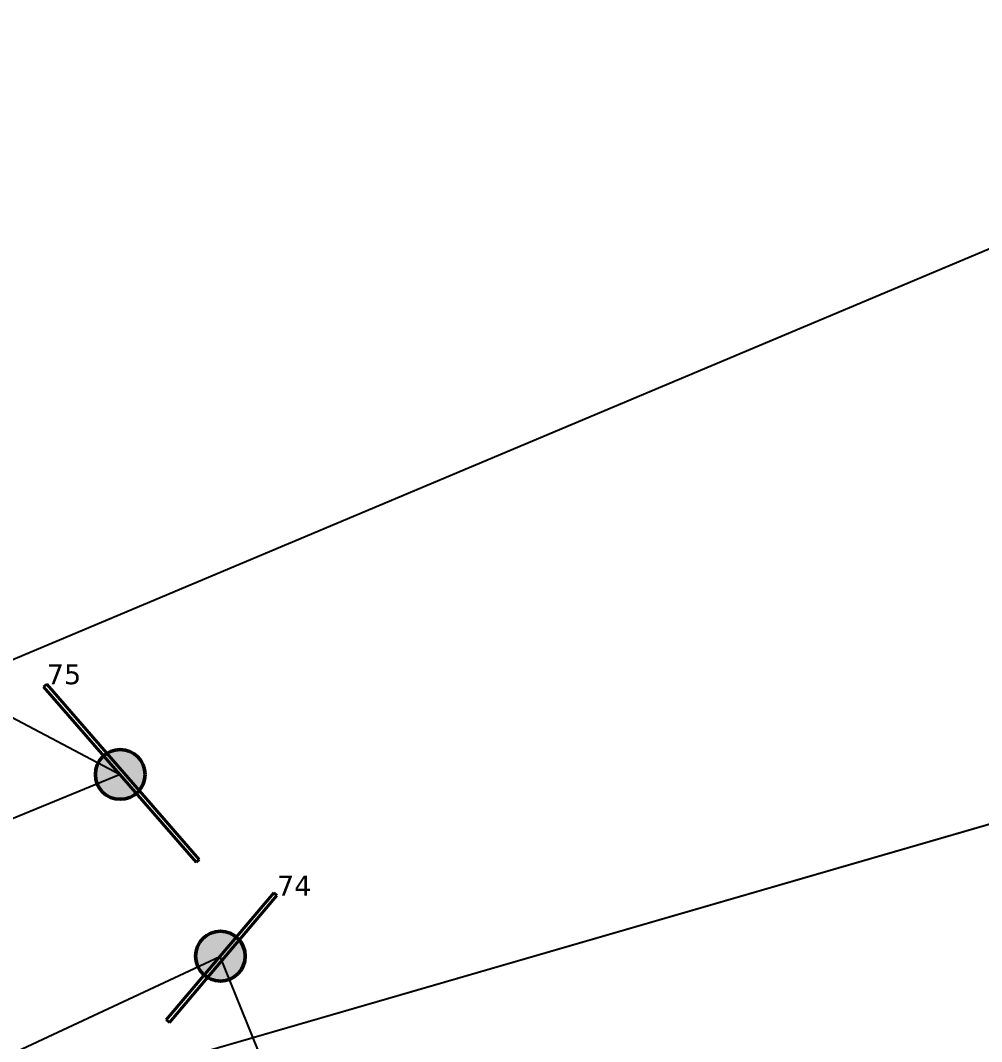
# Model space of a CAD drawing. Header units: millimetres. Extents: x -243740 to 150609, y -473655 to -165121.
# Drawn here: x 41492 to 50245, y -362383 to -353088 of the extents above; entities that cross this region are included whole.
import ezdxf

# ---------------------------------------------------------------- set-up
doc = ezdxf.new("R2010")
doc.units = ezdxf.units.MM
doc.linetypes.add('Штрих', pattern=[6.35, 3.175, -3.175])
for name, color, linetype in [('_Гр.ЩД-1C.10.4.I6.7', 6, 'Continuous'), ('_Гр.ЩД-1C.10.4.I6.8', 6, 'Continuous'), ('_Гр.ЩД-1C.10.4.I7.4', 6, 'Continuous'), ('_Гр.ЩД-1C.10.4.I7.7', 6, 'Continuous'), ('Вставка', 252, 'Continuous')]:
    doc.layers.add(name, color=color, linetype=linetype)
for name, color, linetype, lineweight in [('_освещение_dali', 3, 'Continuous', 50), ('A-ANNO-DIMS', 7, 'Continuous', 9), ('DLX_LUM 12', 5, 'Continuous', 40), ('DLX_LUM 17', 5, 'Continuous', 40), ('АР_монолит', 252, 'Continuous', 50)]:
    doc.layers.add(name, color=color, linetype=linetype, lineweight=lineweight)
doc.styles.add('GOST 2.304', font='')
doc.styles.add('TableTextStyle', font='')
doc.styles.get('GOST 2.304').set_extended_font_data('GOST Common')
doc.styles.get('TableTextStyle').set_extended_font_data('VERDANA.TTF')
doc.linetypes.add('Truba', pattern='A,3e-05,[4,MSH_7,S=1,R=0,X=0,Y=0],-3.022072', length=3.022102)
doc.dimstyles.new('М-200', dxfattribs={"dimtxt": 400, "dimasz": 160, "dimexe": 200, "dimexo": 400, "dimgap": 50, "dimtad": 1, "dimdec": 0, "dimzin": 0, "dimdsep": 46, "dimtxsty": 'GOST 2.304', "dimblk": 'ARCHTICK', "dimcen": 180, "dimdle": 200, "dimadec": 0, "dimazin": 0, "dimtfac": 1, "dimtdec": 0, "dimtmove": 1, "dimatfit": 0, "dimfxl": 1, "dimtolj": 1, "dimtzin": 0, "dimarcsym": 0})

# ---------------------------------------------------------------- blocks, each defined once
blk = doc.blocks.new('_ArchTick')
at = {"color": 0, "linetype": 'ByBlock', "const_width": 0.15}
blk.add_lwpolyline([(-0.5, -0.5), (0.5, 0.5)], dxfattribs=at)
blk = doc.blocks.new('*D46')
at = {"layer": 'A-ANNO-DIMS', "color": 0, "lineweight": -2, "transparency": 16777216}
blk.add_arc((-165703.8, -113309.3), 107894.2, 269.999998, 325.999999, dxfattribs=at)
at = {"layer": 'Defpoints', "color": 0, "lineweight": 30, "transparency": 16777216}
for p in [(-165703.8, -113309.3), (-165703.8, -113309.3), (-75741.3, -173989.8), (-131171, -215527.9), (-165703.8, -221903.3)]:
    blk.add_point(p, dxfattribs=at)
at = {"layer": 'A-ANNO-DIMS', "color": 0, "lineweight": -2, "transparency": 16777216, "xscale": 160, "yscale": 160, "zscale": 160}
for p, rotation in [((-76255.4, -173643), 55.99999895826774), ((-165703.8, -221203.5), 179.9999981265246)]:
    blk.add_blockref('_ArchTick', p, dxfattribs=dict(at, rotation=rotation))
at = {"layer": 'A-ANNO-DIMS', "color": 0, "transparency": 16777216, "insert": (-114299.5, -207822), "char_height": 400, "attachment_point": 5, "rotation": 28.54122, "style": 'GOST 2.304'}
blk.add_mtext('\\A1;56,0%%D', dxfattribs=at)
blk = doc.blocks.new('A$Caabd1818')
at = {"layer": 'DLX_LUM 12'}
for points in [[(38849.8, 35335.8, 0), (39829.5, 36492.7, 0)], [(39829.5, 36492.7, 0), (38849.8, 35335.8, 0)], [(39829.5, 36492.7, 0), (38849.8, 35335.8, 0)], [(38849.8, 35335.8, 0), (39829.5, 36492.7, 0)], [(39858.5, 36468.2, 0), (38878.8, 35311.3, 0)], [(38878.8, 35311.3, 0), (39858.5, 36468.2, 0)], [(38878.8, 35311.3, 0), (39858.5, 36468.2, 0)], [(39858.5, 36468.2, 0), (38878.8, 35311.3, 0)], [(39829.5, 36492.7, 0), (39829.5, 36492.7, 0)], [(39829.5, 36492.7, 0), (39858.5, 36468.2, 0)], [(39858.5, 36468.2, 0), (39829.5, 36492.7, 0)], [(39829.5, 36492.7, 0), (39829.5, 36492.7, 0)], [(39858.5, 36468.2, 0), (39829.5, 36492.7, 0)], [(39829.5, 36492.7, 0), (39858.5, 36468.2, 0)], [(39858.5, 36468.2, 0), (39858.5, 36468.2, 0)], [(39858.5, 36468.2, 0), (39858.5, 36468.2, 0)], [(38878.8, 35311.3, 0), (38849.8, 35335.8, 0)], [(38849.8, 35335.8, 0), (38849.8, 35335.8, 0)], [(38849.8, 35335.8, 0), (38878.8, 35311.3, 0)], [(38849.8, 35335.8, 0), (38849.8, 35335.8, 0)], [(38849.8, 35335.8, 0), (38878.8, 35311.3, 0)], [(38878.8, 35311.3, 0), (38849.8, 35335.8, 0)], [(38878.8, 35311.3, 0), (38878.8, 35311.3, 0)], [(38878.8, 35311.3, 0), (38878.8, 35311.3, 0)]]:
    blk.add_polyline3d(points, dxfattribs=at)
at = {"layer": 'DLX_LUM 17'}
for points in [[(37732.7, 38366.7, 0), (37761.4, 38391.6, 0)], [(37761.4, 38391.6, 0), (37732.7, 38366.7, 0)], [(37761.4, 38391.6, 0), (37732.7, 38366.7, 0)], [(37732.7, 38366.7, 0), (37761.4, 38391.6, 0)], [(37761.4, 38391.6, 0), (37761.4, 38391.6, 0)], [(37761.4, 38391.6, 0), (39150.4, 36795.4, 0)], [(39150.4, 36795.4, 0), (37761.4, 38391.6, 0)], [(37761.4, 38391.6, 0), (37761.4, 38391.6, 0)], [(39150.4, 36795.4, 0), (37761.4, 38391.6, 0)], [(37761.4, 38391.6, 0), (39150.4, 36795.4, 0)], [(39121.7, 36770.4, 0), (37732.7, 38366.7, 0)], [(37732.7, 38366.7, 0), (37732.7, 38366.7, 0)], [(37732.7, 38366.7, 0), (39121.7, 36770.4, 0)], [(37732.7, 38366.7, 0), (37732.7, 38366.7, 0)], [(37732.7, 38366.7, 0), (39121.7, 36770.4, 0)], [(39121.7, 36770.4, 0), (37732.7, 38366.7, 0)], [(39150.4, 36795.4, 0), (39121.7, 36770.4, 0)], [(39121.7, 36770.4, 0), (39150.4, 36795.4, 0)], [(39121.7, 36770.4, 0), (39150.4, 36795.4, 0)], [(39150.4, 36795.4, 0), (39121.7, 36770.4, 0)], [(39121.7, 36770.4, 0), (39121.7, 36770.4, 0)], [(39121.7, 36770.4, 0), (39121.7, 36770.4, 0)], [(39150.4, 36795.4, 0), (39150.4, 36795.4, 0)], [(39150.4, 36795.4, 0), (39150.4, 36795.4, 0)]]:
    blk.add_polyline3d(points, dxfattribs=at)
blk = doc.blocks.new('A$Cab2378fa')
at = {"lineweight": 25, "true_color": 0xfff5f5}
h = blk.add_hatch(color=7, dxfattribs=at)
h.dxf.hatch_style = 1
h.paths.add_polyline_path([(0, 0), (-141.6, -170.3, 0.174923), (3, -222.4, 0.197808), (162.3, -156.8)])
h.paths.add_polyline_path([(-163.2, 157.6), (0, 0), (147.8, 177.8, 0.175398), (3, 230.2, 0.209014)])
at = {"lineweight": 25}
h = blk.add_hatch(color=0, dxfattribs=at)
h.paths.add_polyline_path([(162.3, -156.8, 0.442338), (147.8, 177.8), (0, 0)])
h.paths.add_polyline_path([(-141.6, -170.3), (0, 0), (-163.2, 157.6, 0.430096)])
blk.add_circle((3, 3.9), 226.3)
blk = doc.blocks.new('Оси200')
at = {"layer": 'A-ANNO-DIMS'}
dim = blk.add_angular_dim_2l(base=(-131171, -215527.9), line1=((-165703.8, -113309.3), (-75741.3, -173989.8)), line2=((-165703.8, -113309.3), (-165703.8, -221903.3)), text='56,0%%D', dimstyle='М-200', override={"dimadec": 2, "dimtmove": 2}, dxfattribs=at)
dim.commit()
dim.dimension.update_dxf_attribs({"geometry": '*D46', "text_midpoint": (-114299.5, -207822), "dimtype": 130})
blk = doc.blocks.new('A$C010e0e93')
at = {"layer": 'A-ANNO-DIMS'}
blk.add_blockref('Оси200', (404603.7, 213803.6), dxfattribs=at)

msp = doc.modelspace()

# ---------------------------------------------------------------- block references
at = {"layer": 'Вставка', "linetype": 'Truba', "lineweight": 30, "ltscale": 100}
msp.add_blockref('A$C010e0e93', (-234640, -397437.2), dxfattribs=at)

# ---------------------------------------------------------------- next in the draw order: linework, layer by layer
at = {"layer": '_Гр.ЩД-1C.10.4.I6.7', "ltscale": 100}
msp.add_lwpolyline([(71772.6, -354189.7), (29115.1, -366547)], dxfattribs=at)
at = {"layer": '_Гр.ЩД-1C.10.4.I6.8', "ltscale": 100}
msp.add_lwpolyline([(52249.9, -364129.4), (51104.9, -360176.8), (29115.9, -366546.8)], dxfattribs=at)
at = {"layer": '_Гр.ЩД-1C.10.4.I7.4', "ltscale": 100}
for points in [[(31368.5, -356159.8), (32803.8, -355482.1), (34549.2, -354598.3), (34661.8, -354812.6), (32897.1, -355706.5), (31540.3, -356307.2), (31193.1, -357378.6), (31385.7, -357259.7), (33514.7, -356678.1), (37293.5, -355094.8), (39466.4, -354941.5), (39292.8, -355163.7), (39600.2, -356865), (39841.9, -356865), (40560.1, -358228), (39956.4, -358790.3), (40198.1, -358790.3), (42400.8, -359951.3), (40535.1, -360717.5), (40312.6, -360717.5), (40684.9, -362687.8)], [(40907.4, -362729.5), (43309.3, -361607.5), (44679.5, -364994.9)]]:
    msp.add_lwpolyline(points, dxfattribs=at)
at = {"layer": '_Гр.ЩД-1C.10.4.I7.7', "ltscale": 100}
msp.add_lwpolyline([(55912.3, -352813.2), (28928.9, -364160)], dxfattribs=at)

# ---------------------------------------------------------------- next in the draw order: block references
at = {"layer": '_освещение_dali', "color": 5, "ltscale": 100}
for p in [(42397.8, -359955.2), (43310.2, -361609.5)]:
    msp.add_blockref('A$Cab2378fa', p, dxfattribs=at)
at = {"layer": 'Defpoints', "linetype": 'Truba', "ltscale": 100}
msp.add_blockref('A$Caabd1818', (3969.7, -397521.8), dxfattribs=at)

# ---------------------------------------------------------------- next in the draw order: texts
at = {"layer": '_освещение_dali', "color": 132, "true_color": 0x20cbc9, "style": 'TableTextStyle'}
for s, p in [('75', (41731.1, -359130.1)), ('74', (43828.2, -361053.6))]:
    msp.add_text(s, height=180, dxfattribs=at).set_placement(p)

doc.saveas('drawing.dxf')
